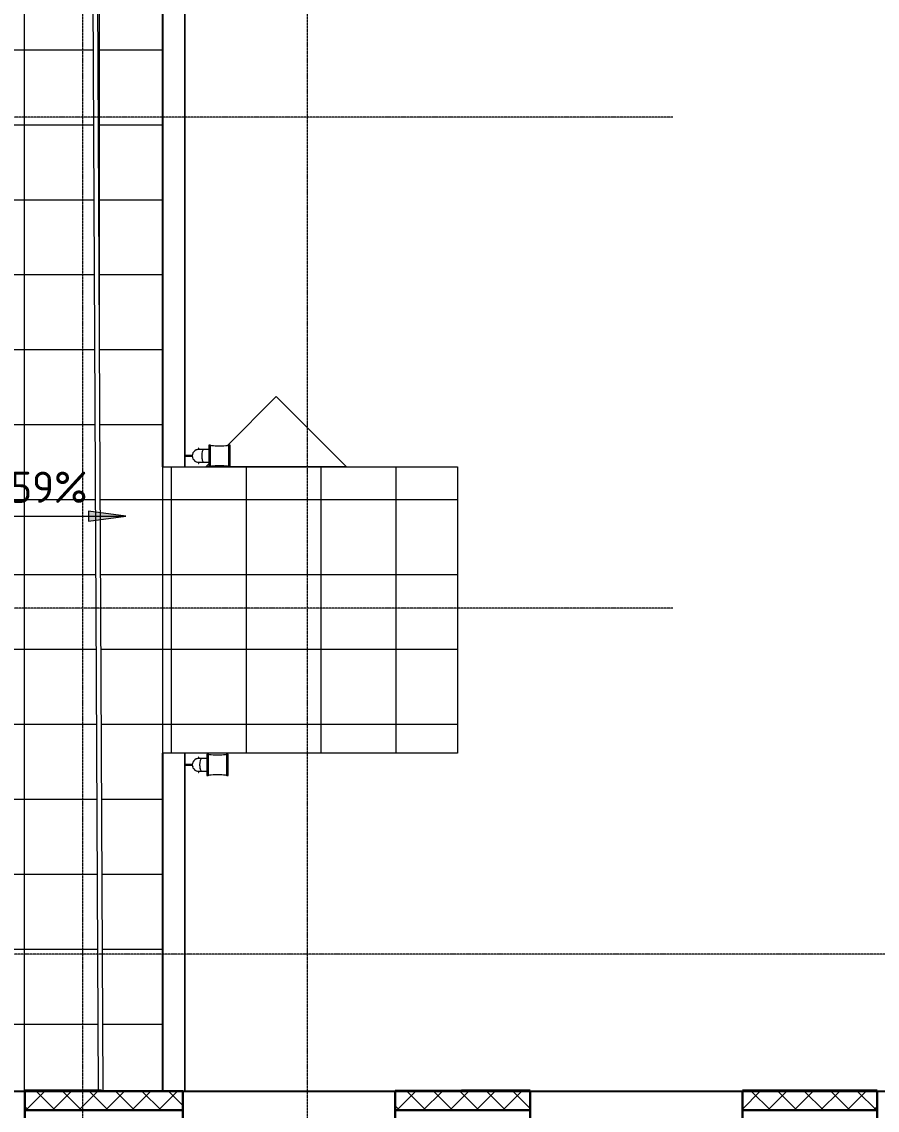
# Model space of a CAD drawing. Header units: millimetres. Extents: x -695119 to 412940, y -249585 to 622758.
# Drawn here: x 92446 to 99296, y 531278 to 539993 of the extents above; entities that cross this region are included whole.
import ezdxf

# ---------------------------------------------------------------- set-up
doc = ezdxf.new("R2010")
doc.units = ezdxf.units.MM
doc.linetypes.add('ADSK_Линия сетки', pattern=[25, 20, -2.5, 0, -2.5])
for name, color, linetype, lineweight in [('Арматура воздуховодов', 7, 'Continuous', 18), ('Балясины', 7, 'Continuous', 9), ('Воздухораспределители', 7, 'Continuous', 18), ('Желоба', 8, 'Continuous', 9), ('Крыши', 7, 'Continuous', 9), ('Обобщенные модели', 8, 'Continuous', 18), ('Оси', 252, 'Continuous', 9), ('Поручни', 8, 'Continuous', 9), ('Стены разрез', 7, 'Continuous', 30), ('Стены штриховка', 7, 'Continuous', 9), ('Уклоны в точках', 7, 'Continuous', 9), ('Штриховка поверхностей', 7, 'Continuous', 9)]:
    doc.layers.add(name, color=color, linetype=linetype, lineweight=lineweight)
doc.layers.add('Стены', color=194, linetype='Continuous')
doc.styles.add('GOST Common_1', font='', dxfattribs={"height": 250})
doc.styles.get('GOST Common_1').set_extended_font_data('GOST type B')
pattern_1 = [(0, (91217.38, 536167.97), (406.4, 101.6), [33.528, -271.272, 33.528, -271.272, -1625.6]), (0, (91217.38, 536167.97), (406.4, 101.6), [-609.6, 33.528, -576.072, 33.528, -271.272, -711.2]), (0, (91217.38, 536167.97), (406.4, 101.6), [-1524, 33.528, -169.672, 33.528, -474.472]), (120, (91369.78, 536218.77), (-291.1882, 301.15272), [33.528, -271.272, 33.528, -271.272, -1625.6]), (120, (91369.78, 536218.77), (-291.1882, 301.15272), [-609.6, 33.528, -576.072, 33.528, -271.272, -711.2]), (120, (91369.78, 536218.77), (-291.1882, 301.15272), [-1524, 33.528, -169.672, 33.528, -474.472]), (240, (91420.58, 536421.97), (-115.2118, -402.75272), [33.528, -271.272, 33.528, -271.272, -1625.6]), (240, (91420.58, 536421.97), (-115.2118, -402.75272), [-609.6, 33.528, -576.072, 33.528, -271.272, -711.2]), (240, (91420.58, 536421.97), (-115.2118, -402.75272), [-1524, 33.528, -169.672, 33.528, -474.472])]

# ---------------------------------------------------------------- blocks, each defined once
blk = doc.blocks.new('Хомут - Тип-772640-План 2 этажа смеж')
at = {"layer": 'Обобщенные модели'}
for p, q in [((1, 62), (-1, 62)), ((-1, 62), (-1, 52)), ((-1, 50), (-1, 52)), ((1, 50), (-1, 50)), ((1, 52), (1, 62)), ((1, 52), (1, 50)), ((110, 3.3), (52, 3.3)), ((52, 3.3), (52, 0.9)), ((-1, -52), (-1, -50)), ((-1, -50), (1, -50)), ((-1, -52), (-1, -62)), ((-1, -62), (1, -62)), ((1, -50), (1, -52)), ((1, -62), (1, -52)), ((52, -0.9), (52, -3.3)), ((52, -3.3), (110, -3.3))]:
    blk.add_line(p, q, dxfattribs=at)
for radius, start, end in [(52, 360, 105), (52, 255, 360), (50, 84.53117, 93.31423), (50, 73.32487, 76.67519), (50, 13.32484, 16.67517), (50, 267.93731, 273.71524), (50, 283.32481, 286.67513), (50, 343.32483, 346.67516)]:
    blk.add_arc((0, 0), radius, start, end, dxfattribs=at)
blk = doc.blocks.new('Поворот - Тип-1236194-План 2 этажа смеж')
at = {"layer": 'Обобщенные модели'}
for p, q in [((85, 50), (86.4, 50)), ((127.1, 50), (86.4, 50)), ((86.4, -50), (85, -50)), ((86.4, -50), (127.1, -50))]:
    blk.add_line(p, q, dxfattribs=at)
for start_param, end_param in [(4.712389, 6.283185), (3.141593, 4.712389)]:
    blk.add_ellipse((127.1, 0), major_axis=(0, 50), ratio=0.309017, start_param=start_param, end_param=end_param, dxfattribs=at)
blk = doc.blocks.new('Поворот - Тип-V46-План 2 этажа смеж')
at = {"layer": 'Обобщенные модели', "flags": 128}
for points in [[(0, 50), (0.1, 50), (0.4, 50), (0.9, 50), (1.6, 50), (2.5, 50), (3.6, 50), (4.9, 50), (6.3, 50), (8, 50), (9.9, 50), (11.9, 50), (14.1, 50), (16.5, 50), (19.1, 50), (21.8, 50), (24.7, 50), (27.8, 50), (31, 50), (34.4, 50), (37.9, 50), (41.6, 50), (45.4, 50), (49.3, 50), (53.3, 50), (57.5, 50), (61.7, 50), (66.1, 50), (70.5, 50), (75.1, 50), (79.7, 50), (81.5, 50)], [(81.5, -50), (77, -50), (72.4, -50), (67.9, -50), (63.5, -50), (59.2, -50), (55, -50), (50.9, -50), (47, -50), (43.1, -50), (39.4, -50), (35.8, -50), (32.4, -50), (29.1, -50), (26, -50), (23, -50), (20.2, -50), (17.6, -50), (15.1, -50), (12.8, -50), (10.7, -50), (8.8, -50), (7, -50), (5.5, -50), (4.1, -50), (2.9, -50), (1.9, -50), (1.2, -50), (0.6, -50), (0.2, -50), (0, -50), (0, -50)]]:
    blk.add_lwpolyline(points, dxfattribs=at)
blk = doc.blocks.new('Труба - Тип-1328231-План 2 этажа смеж')
at = {"layer": 'Обобщенные модели'}
for p, q in [((2727.6, 399.4), (2685.4, 399.4)), ((2685.4, 299.4), (2727.6, 299.4))]:
    blk.add_line(p, q, dxfattribs=at)
for start_param, end_param in [(0, 1.570796), (1.570796, 3.141593)]:
    blk.add_ellipse((2685.4, 349.4), major_axis=(0, 50), ratio=0.309017, start_param=start_param, end_param=end_param, dxfattribs=at)
blk = doc.blocks.new('Воронка - Тип-772645-План 2 этажа смеж')
at = {"layer": 'Обобщенные модели'}
for p, q in [((-74.3, 85), (-85, 85)), ((-85, 85), (-85, -85)), ((-74.3, 85), (-74.3, -85)), ((74.3, -85), (74.3, 85)), ((85, 85), (74.3, 85)), ((85, -85), (85, 85)), ((-85, -85), (-74.3, -85)), ((74.3, -85), (85, -85))]:
    blk.add_line(p, q, dxfattribs=at)
at = {"layer": 'Обобщенные модели', "flags": 128}
for points in [[(74.3, 85), (69.8, 82.9), (61.4, 81), (49.4, 79.4), (34.6, 78.2), (17.8, 77.5), (0, 77.2), (-17.8, 77.5), (-34.6, 78.2), (-49.4, 79.4), (-61.4, 81), (-69.8, 82.9), (-74.3, 85)], [(-74.3, -85), (-69.8, -82.9), (-61.4, -81), (-49.4, -79.4), (-34.6, -78.2), (-17.8, -77.5), (0, -77.2), (17.8, -77.5), (34.6, -78.2), (49.4, -79.4), (61.4, -81), (69.8, -82.9), (74.3, -85)]]:
    blk.add_lwpolyline(points, dxfattribs=at)
blk = doc.blocks.new('Хомут - Тип-V47-План 2 этажа смеж')
at = {"layer": 'Обобщенные модели'}
for p, q in [((1, 62), (-1, 62)), ((-1, 62), (-1, 52)), ((1, 52), (1, 62)), ((-1, -52), (-1, -62)), ((-1, -62), (1, -62)), ((1, -62), (1, -52))]:
    blk.add_line(p, q, dxfattribs=at)
blk = doc.blocks.new('Поворот - Тип-V48-План 2 этажа смеж')
at = {"layer": 'Обобщенные модели', "flags": 128}
for points in [[(0, 50), (0.1, 50), (0.4, 50), (0.9, 50), (1.6, 50), (2.5, 50), (3.6, 50), (4.9, 50), (6.3, 50), (8, 50), (9.9, 50), (11.9, 50), (14.1, 50), (16.5, 50), (19.1, 50), (21.8, 50), (24.7, 50), (27.8, 50), (31, 50), (34.4, 50), (37.9, 50), (41.6, 50), (45.4, 50), (49.3, 50), (53.3, 50), (57.5, 50), (61.7, 50), (65, 50)], [(65, -50), (63.5, -50), (59.2, -50), (55, -50), (50.9, -50), (47, -50), (43.1, -50), (39.4, -50), (35.8, -50), (32.4, -50), (29.1, -50), (26, -50), (23, -50), (20.2, -50), (17.6, -50), (15.1, -50), (12.8, -50), (10.7, -50), (8.8, -50), (7, -50), (5.5, -50), (4.1, -50), (2.9, -50), (1.9, -50), (1.2, -50), (0.6, -50), (0.2, -50), (0, -50), (0, -50)]]:
    blk.add_lwpolyline(points, dxfattribs=at)
blk = doc.blocks.new('Труба - Тип-1236201-План 2 этажа смеж')
at = {"layer": 'Обобщенные модели'}
for p, q in [((2711, -2074.7), (2668.9, -2074.7)), ((2668.9, -2174.7), (2711, -2174.7))]:
    blk.add_line(p, q, dxfattribs=at)
for start_param, end_param in [(0, 1.570796), (1.570796, 3.141593)]:
    blk.add_ellipse((2668.9, -2124.7), major_axis=(0, 50), ratio=0.309017, start_param=start_param, end_param=end_param, dxfattribs=at)
blk = doc.blocks.new('СВ_ЭлементыСистемВентиляции_Решетка_Сигма-Вент_РешеткаРсп - Вентрешетка 900_1000-784436-План 2 этажа смеж')
at = {"layer": 'Арматура воздуховодов', "color": 251, "true_color": 0x636466}
for p, q in [((-393.4, 266.6), (0, 660)), ((0, 660), (560, 100)), ((-560, 100), (-539.3, 120.7)), ((-560, 100), (560, 100))]:
    blk.add_line(p, q, dxfattribs=at)
blk = doc.blocks.new('Ограждение - Ограждение-3902411-План 2 этажа смеж')
at = {"layer": 'Поручни'}
for p, q in [((1762.2, 10958.3), (1840.4, -4730.9)), ((1880.4, -4730.7), (1802.3, 10958.3)), ((1840.4, -4730.9), (1880.4, -4730.7))]:
    blk.add_line(p, q, dxfattribs=at)

msp = doc.modelspace()

# ---------------------------------------------------------------- hatches: boundary and pattern name
at = {"layer": 'Стены разрез', "lineweight": 9}
h = msp.add_hatch(dxfattribs=at)
h.set_pattern_fill('FP_4', color=256, style=0, pattern_type=2)
h.set_pattern_definition(pattern_1)
h.paths.add_polyline_path([(98216.401, 531430.241), (98736.401, 531430.241), (98736.401, 531435.241), (98216.401, 531435.241)])
h.paths.add_polyline_path([(92471.401, 531430.241), (93083.523, 531430.241), (93083.523, 531435.241), (92471.401, 531435.241)])
h.paths.add_polyline_path([(67356.401, 531430.241), (67356.401, 531435.241), (66831.401, 531435.241), (66831.401, 531430.241)])
h = msp.add_hatch(dxfattribs=at)
h.set_pattern_fill('FP_7', color=256, style=0, pattern_type=2)
h.set_pattern_definition([(45, (91217.38, 536167.97), (-106.066, 106.066), []), (135, (91217.38, 536167.97), (-106.066, -106.066), [])])
h.paths.add_polyline_path([(100976.401, 531278.241), (100976.401, 531428.241), (100948.401, 531428.241), (100948.401, 531354.241), (100946.401, 531354.241), (100946.401, 531278.241), (100974.401, 531278.241)])
h.paths.add_polyline_path([(99296.401, 531278.241), (99296.401, 531354.241), (99294.401, 531354.241), (99294.401, 531428.241), (98218.401, 531428.241), (98218.401, 531354.241), (98216.401, 531354.241), (98216.401, 531278.241)])
h.paths.add_polyline_path([(89606.401, 531278.241), (90771.401, 531278.241), (90771.401, 531354.241), (90769.401, 531354.241), (90769.401, 531428.241), (89608.401, 531428.241), (89608.401, 531354.241), (89606.401, 531354.241)])
h.paths.add_polyline_path([(85166.401, 531278.241), (85166.401, 531354.241), (85164.401, 531354.241), (85164.401, 531428.241), (83988.401, 531428.241), (83988.401, 531354.241), (83986.401, 531354.241), (83986.401, 531278.241), (84272.494, 531278.241)])
h.paths.add_polyline_path([(87906.401, 531278.241), (87906.401, 531354.241), (87904.401, 531354.241), (87904.401, 531428.241), (86868.401, 531428.241), (86868.401, 531354.241), (86866.401, 531354.241), (86866.401, 531278.241), (87051.008, 531278.241)])
h.paths.add_polyline_path([(82336.401, 531278.241), (82336.401, 531354.241), (82334.401, 531354.241), (82334.401, 531428.241), (82236.401, 531428.241), (82236.401, 531278.241)])
h.paths.add_polyline_path([(92471.401, 531278.241), (93736.401, 531278.241), (93736.401, 531354.241), (93734.401, 531354.241), (93734.401, 531428.241), (92473.401, 531428.241), (92473.401, 531354.241), (92471.401, 531354.241)])
h.paths.add_polyline_path([(95436.401, 531278.241), (96516.401, 531278.241), (96516.401, 531354.241), (96514.401, 531354.241), (96514.401, 531428.241), (95438.401, 531428.241), (95438.401, 531354.241), (95436.401, 531354.241)])
h = msp.add_hatch(dxfattribs=at)
h.set_pattern_fill('FP_4', color=256, style=0, pattern_type=2)
h.set_pattern_definition(pattern_1)
h.paths.add_polyline_path([(99294.401, 531354.241), (99296.401, 531354.241), (99296.401, 531430.241), (98216.401, 531430.241), (98216.401, 531354.241), (98218.401, 531354.241), (98218.401, 531428.241), (99294.401, 531428.241), (99294.401, 531396.487)])
h.paths.add_polyline_path([(100946.401, 531354.241), (100948.401, 531354.241), (100948.401, 531428.241), (100974.401, 531428.241), (100974.401, 531430.241), (100946.401, 531430.241), (100946.401, 531396.487)])
h.paths.add_polyline_path([(93736.401, 531354.241), (93736.401, 531430.241), (92471.401, 531430.241), (92471.401, 531354.241), (92473.401, 531354.241), (92473.401, 531428.241), (93734.401, 531428.241), (93734.401, 531354.241)])
h.paths.add_polyline_path([(90771.401, 531354.241), (90771.401, 531430.241), (89606.401, 531430.241), (89606.401, 531354.241), (89608.401, 531354.241), (89608.401, 531428.241), (90769.401, 531428.241), (90769.401, 531354.241)])
h.paths.add_polyline_path([(96514.401, 531354.241), (96516.401, 531354.241), (96516.401, 531430.241), (95436.401, 531430.241), (95436.401, 531354.241), (95438.401, 531354.241), (95438.401, 531428.241), (96514.401, 531428.241), (96514.401, 531396.487)])
h.paths.add_polyline_path([(85166.401, 531354.241), (85166.401, 531430.241), (83986.401, 531430.241), (83986.401, 531354.241), (83988.401, 531354.241), (83988.401, 531428.241), (85164.401, 531428.241), (85164.401, 531354.241)])
h.paths.add_polyline_path([(86866.401, 531354.241), (86868.401, 531354.241), (86868.401, 531428.241), (87904.401, 531428.241), (87904.401, 531354.241), (87906.401, 531354.241), (87906.401, 531430.241), (86866.401, 531430.241), (86866.401, 531396.487)])
h = msp.add_hatch(dxfattribs=at)
h.set_pattern_fill('FP_4', color=256, style=0, pattern_type=2)
h.set_pattern_definition(pattern_1)
h.paths.add_polyline_path([(116566.401, 531430.241), (117131.401, 531430.241), (117131.401, 531435.241), (116566.401, 531435.241)])
h.paths.add_polyline_path([(110421.401, 531430.241), (110961.401, 531430.241), (110961.401, 531435.241), (110421.401, 531435.241)])
h.paths.add_polyline_path([(99296.401, 531430.241), (99296.401, 531435.241), (98736.401, 531435.241), (98736.401, 531430.241)])
h.paths.add_polyline_path([(96516.401, 531430.241), (96516.401, 531435.241), (95966.401, 531435.241), (95966.401, 531430.241)])
at = {"layer": 'Уклоны в точках'}
msp.add_hatch(color=256, dxfattribs=at).paths.add_polyline_path([(93279.959, 536034.377), (92979.959, 536073.872), (92979.959, 535994.881)])
at = {"layer": 'Штриховка поверхностей', "true_color": 0xcacaca}
h = msp.add_hatch(dxfattribs=at)
h.set_pattern_fill('FP_6', color=9, style=0, pattern_type=2)
h.set_pattern_definition([(90, (91268.03, 536168), (-599.925, 4e-14), []), (180, (91268.03, 536168), (-7e-14, -600), [])])
h.paths.add_polyline_path([(91681.403, 531430.241), (92471.401, 531430.241), (92471.401, 531435.241), (93083.523, 531435.241), (93083.523, 531430.241), (93573.403, 531430.241), (93573.403, 547126.241), (93019.628, 547126.241), (93097.096, 531437.302), (93057.777, 531437.302), (92979.596, 547126.241), (92771.401, 547126.241), (92771.401, 546518.241), (92721.401, 546518.241), (92721.401, 547126.241), (91681.403, 547126.241), (91681.403, 543688.241), (91747.437, 543546.63), (91794.692, 543741.068), (92231.403, 543944.71), (92231.403, 542971.827), (92451.401, 542971.827), (92451.401, 542371.827), (91681.403, 542371.827), (91681.403, 532543.96)])
at = {"layer": 'Штриховка поверхностей'}
h = msp.add_hatch(dxfattribs=at)
h.set_pattern_fill('FP_11', color=256, style=0, pattern_type=2)
h.set_pattern_definition([(180, (93574.403, 539278.24), (-2e-15, -20), []), (270, (93574.403, 539278.24), (20, 1e-15), [])])
h.paths.add_polyline_path([(93573.403, 531430.241), (93575.403, 531430.241), (93575.403, 534136.241), (93573.403, 534136.241), (93573.403, 531970.224)])
h.paths.add_polyline_path([(93573.403, 536430.241), (93575.403, 536430.241), (93575.403, 547126.241), (93573.403, 547126.241), (93573.403, 536560.115)])
h = msp.add_hatch(dxfattribs=at)
h.set_pattern_fill('FP_10', color=256, style=0, pattern_type=2)
h.set_pattern_definition([(180, (93752.403, 539278.24), (-2e-15, -20), []), (270, (93752.403, 539278.24), (20, 1e-15), [])])
h.paths.add_polyline_path([(93751.403, 531430.241), (93753.403, 531430.241), (93753.403, 534136.241), (93751.403, 534136.241), (93751.403, 531970.224)])
h.paths.add_polyline_path([(93751.403, 536430.241), (93753.403, 536430.241), (93753.403, 547126.241), (93751.403, 547126.241), (93751.403, 536560.115)])
at = {"layer": 'Штриховка поверхностей', "true_color": 0xcacaca}
h = msp.add_hatch(dxfattribs=at)
h.set_pattern_fill('FP_12', color=9, style=0, pattern_type=2)
h.set_pattern_definition([(90, (91244.3, 536168), (-599.98, 4e-14), []), (180, (91244.3, 536168), (-7e-14, -600), [])])
h.paths.add_polyline_path([(95386.548, 534136.241), (95936.231, 534136.241), (95936.231, 536430.241), (93573.403, 536430.241), (93573.403, 534136.241), (94691.919, 534136.241)])

# ---------------------------------------------------------------- linework, layer by layer
at = {"layer": 'Желоба'}
for p, q in [((93575.403, 547126.241), (93575.403, 536430.241)), ((93751.403, 547126.241), (93751.403, 536430.241)), ((93753.403, 536430.241), (93753.403, 547126.241)), ((93575.403, 534136.241), (93575.403, 531430.241)), ((93751.403, 534136.241), (93751.403, 531430.241)), ((93753.403, 531430.241), (93753.403, 534136.241))]:
    msp.add_line(p, q, dxfattribs=at)
at = {"layer": 'Крыши'}
for p, q in [((93573.403, 547126.241), (93573.403, 531430.241)), ((93573.403, 536430.241), (95936.231, 536430.241)), ((95936.231, 536430.241), (95936.231, 534136.241)), ((95936.231, 534136.241), (93573.403, 534136.241))]:
    msp.add_line(p, q, dxfattribs=at)
at = {"layer": 'Оси', "linetype": 'ADSK_Линия сетки'}
for p, q in [((92931.401, 569901.977), (92931.401, 503632.555)), ((94731.401, 569901.977), (94731.401, 503632.555)), ((97660.397, 539228.241), (50771.339, 539228.241)), ((97660.397, 535298.241), (50771.339, 535298.241)), ((127748.695, 532528.241), (50771.339, 532528.241))]:
    msp.add_line(p, q, dxfattribs=at)
at = {"layer": 'Стены'}
for p, q in [((90771.401, 531430.241), (92471.401, 531430.241)), ((93736.401, 531430.241), (95436.401, 531430.241)), ((95436.401, 531435.241), (95966.401, 531435.241)), ((95436.401, 531430.241), (95436.401, 531435.241)), ((96516.401, 531430.241), (98216.401, 531430.241)), ((99296.401, 531430.241), (100946.401, 531430.241)), ((93736.401, 531278.241), (92471.401, 531278.241)), ((92471.401, 531278.241), (93736.401, 531278.241)), ((96516.401, 531278.241), (95436.401, 531278.241)), ((95436.401, 531278.241), (96516.401, 531278.241)), ((99296.401, 531278.241), (98216.401, 531278.241)), ((98216.401, 531278.241), (99296.401, 531278.241))]:
    msp.add_line(p, q, dxfattribs=at)
at = {"layer": 'Стены разрез'}
for p, q in [((92471.401, 531435.241), (92471.401, 531278.241)), ((93083.523, 531435.241), (92471.401, 531435.241)), ((92471.401, 531430.241), (93736.401, 531430.241)), ((93083.523, 531430.241), (93083.523, 531435.241)), ((93736.401, 531278.241), (93736.401, 531430.241)), ((96516.401, 531430.241), (95436.401, 531430.241)), ((95436.401, 531430.241), (95436.401, 531278.241)), ((96516.401, 531435.241), (95966.401, 531435.241)), ((95966.401, 531435.241), (95966.401, 531430.241)), ((96516.401, 531278.241), (96516.401, 531435.241)), ((99296.401, 531435.241), (98216.401, 531435.241)), ((98216.401, 531435.241), (98216.401, 531278.241)), ((98216.401, 531430.241), (99296.401, 531430.241)), ((99296.401, 531278.241), (99296.401, 531435.241)), ((92471.401, 531278.241), (92471.401, 530728.241)), ((93736.401, 530728.241), (93736.401, 531278.241)), ((95436.401, 531278.241), (95436.401, 530728.241)), ((96516.401, 530728.241), (96516.401, 531278.241)), ((98216.401, 531278.241), (98216.401, 530728.241)), ((99296.401, 530728.241), (99296.401, 531278.241))]:
    msp.add_line(p, q, dxfattribs=at)
at = {"layer": 'Стены штриховка'}
for p, q in [((93734.401, 531428.241), (92473.401, 531428.241)), ((92473.401, 531428.241), (92473.401, 531354.241)), ((93734.401, 531354.241), (93734.401, 531428.241)), ((96514.401, 531428.241), (95438.401, 531428.241)), ((95438.401, 531428.241), (95438.401, 531354.241)), ((96514.401, 531354.241), (96514.401, 531428.241)), ((99294.401, 531428.241), (98218.401, 531428.241)), ((98218.401, 531428.241), (98218.401, 531354.241)), ((98736.401, 531435.241), (98736.401, 531430.241)), ((99294.401, 531354.241), (99294.401, 531428.241)), ((92471.401, 531354.241), (92473.401, 531354.241)), ((93734.401, 531354.241), (93736.401, 531354.241)), ((95436.401, 531354.241), (95438.401, 531354.241)), ((96514.401, 531354.241), (96516.401, 531354.241)), ((98216.401, 531354.241), (98218.401, 531354.241)), ((99294.401, 531354.241), (99296.401, 531354.241))]:
    msp.add_line(p, q, dxfattribs=at)
at = {"layer": 'Уклоны в точках'}
for p, q in [((93279.959, 536034.377), (92979.959, 536073.872)), ((92979.959, 536073.872), (92979.959, 535994.881)), ((92979.959, 535994.881), (93279.959, 536034.377))]:
    msp.add_line(p, q, dxfattribs=at)
at = {"layer": 'Уклоны в точках', "lineweight": 20}
msp.add_line((91779.959, 536034.377), (93279.959, 536034.377), dxfattribs=at)

# ---------------------------------------------------------------- block references
at = {"layer": 'Балясины'}
msp.add_blockref('Ограждение - Ограждение-3902411-План 2 этажа смеж', (91217.378, 536167.972), dxfattribs=at)
at = {"layer": 'Воздухораспределители'}
msp.add_blockref('СВ_ЭлементыСистемВентиляции_Решетка_Сигма-Вент_РешеткаРсп - Вентрешетка 900_1000-784436-План 2 этажа смеж', (94484.232, 536331.741), dxfattribs=at)
at = {"layer": 'Обобщенные модели', "rotation": 180}
for name, p in [('Хомут - Тип-772640-План 2 этажа смеж', (93863.401, 536517.416)), ('Хомут - Тип-V47-План 2 этажа смеж', (93863.401, 536517.416)), ('Поворот - Тип-1236194-План 2 этажа смеж', (94029.935, 536517.416)), ('Воронка - Тип-772645-План 2 этажа смеж', (94029.935, 536517.416)), ('Воронка - Тип-772645-План 2 этажа смеж', (94013.401, 534043.241)), ('Хомут - Тип-772640-План 2 этажа смеж', (93863.401, 534043.241)), ('Хомут - Тип-V47-План 2 этажа смеж', (93863.401, 534043.241)), ('Поворот - Тип-1236194-План 2 этажа смеж', (94013.401, 534043.241))]:
    msp.add_blockref(name, p, dxfattribs=at)
at = {"layer": 'Обобщенные модели', "extrusion": (0, 0, -1), "rotation": 180}
for name, p in [('Поворот - Тип-V46-План 2 этажа смеж', (-93863.401, 536517.416)), ('Поворот - Тип-V48-План 2 этажа смеж', (-93863.401, 534043.241))]:
    msp.add_blockref(name, p, dxfattribs=at)
at = {"layer": 'Обобщенные модели'}
for name in ['Труба - Тип-1328231-План 2 этажа смеж', 'Труба - Тип-1236201-План 2 этажа смеж']:
    msp.add_blockref(name, (91217.378, 536167.972), dxfattribs=at)

# ---------------------------------------------------------------- texts
at = {"layer": 'Уклоны в точках', "lineweight": 20, "insert": (92155.339, 536391.084), "char_height": 250, "width": 899.08834, "attachment_point": 1, "line_spacing_factor": 1.022761, "style": 'GOST Common_1'}
msp.add_mtext('1,59%', dxfattribs=at)

doc.saveas('drawing.dxf')
